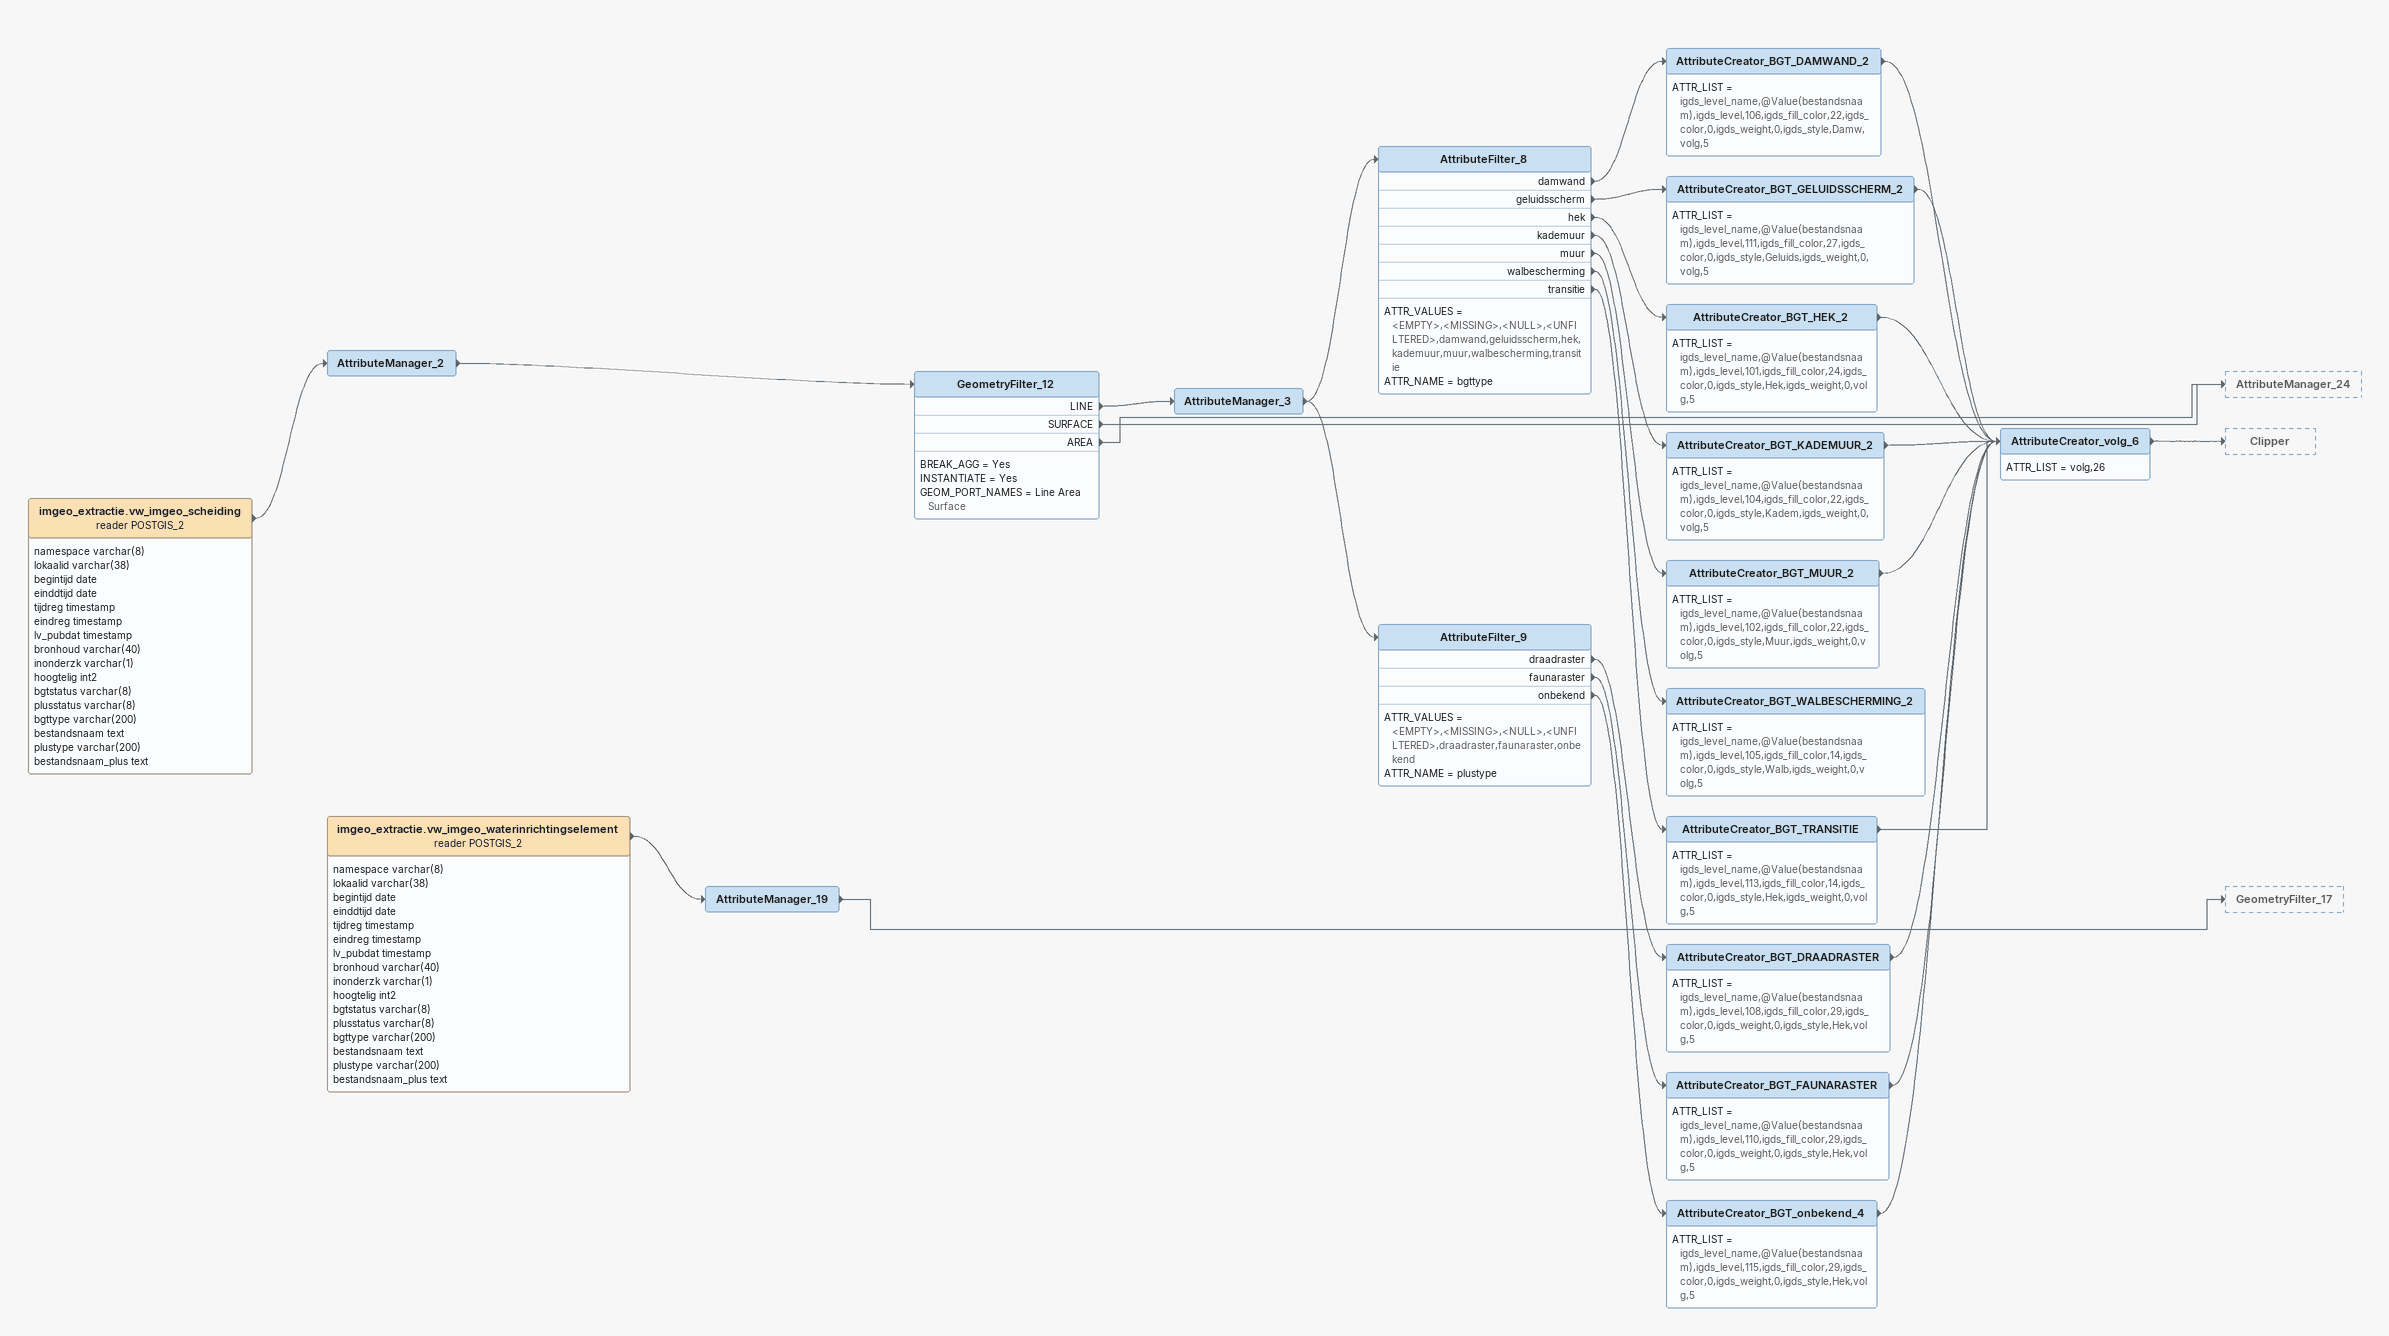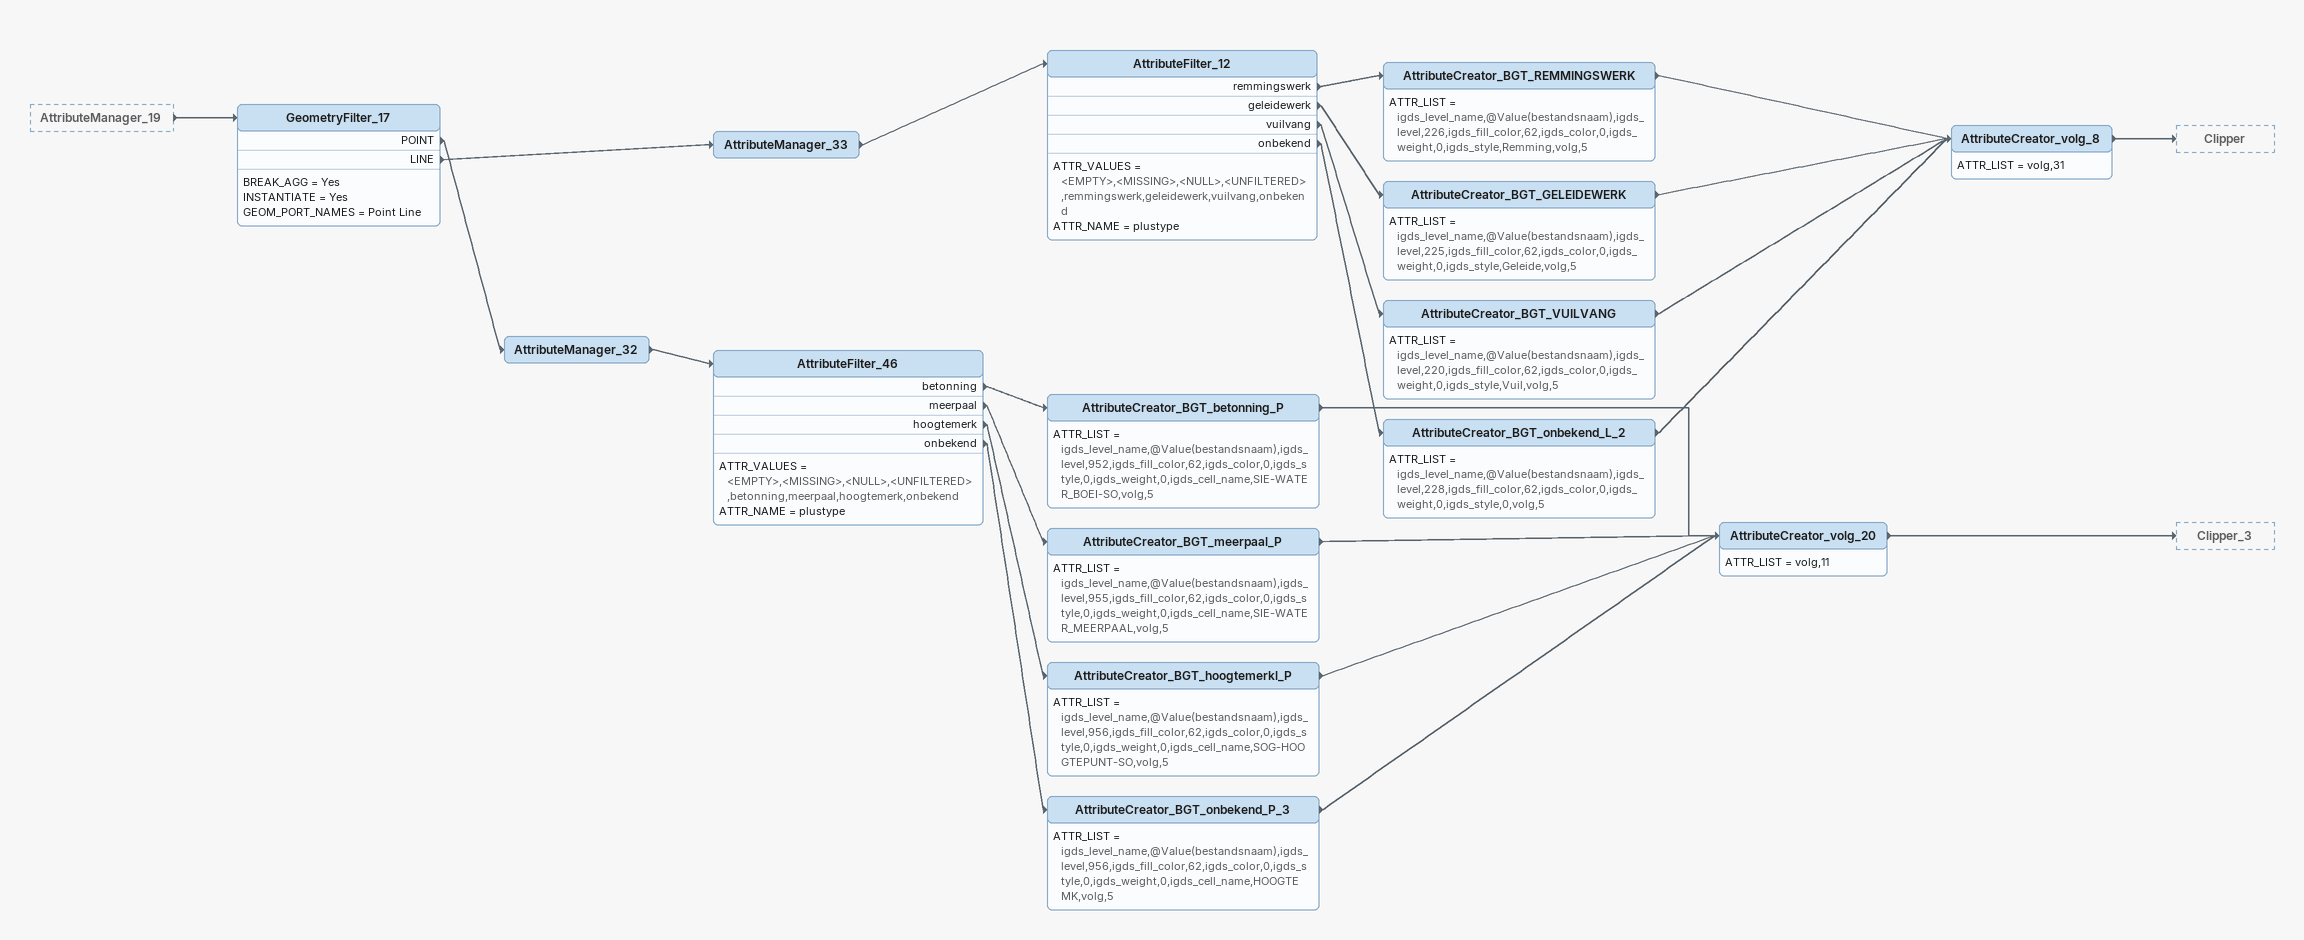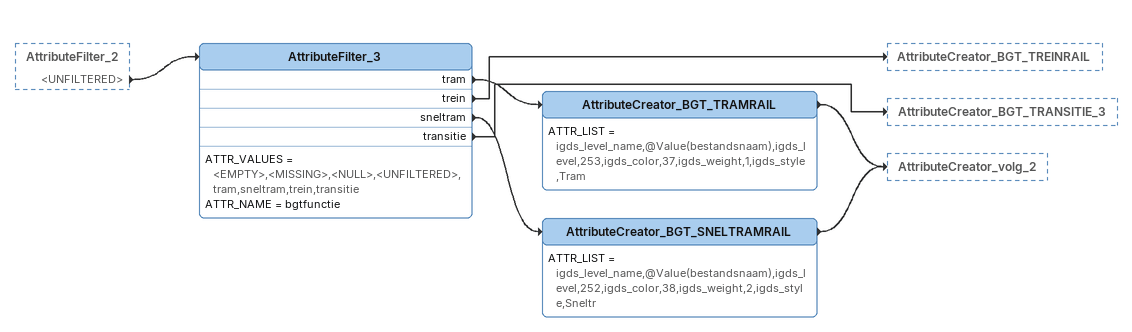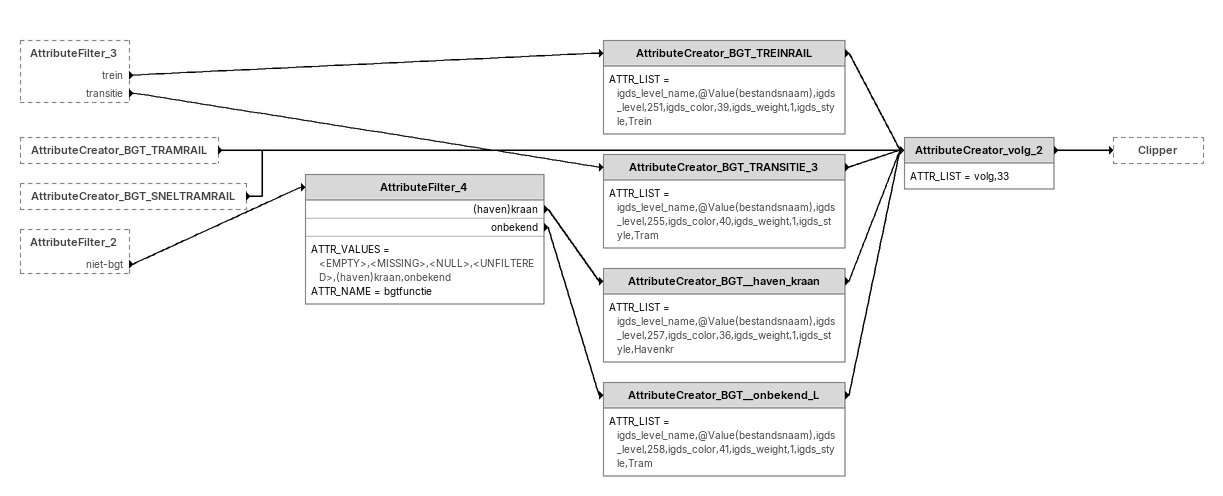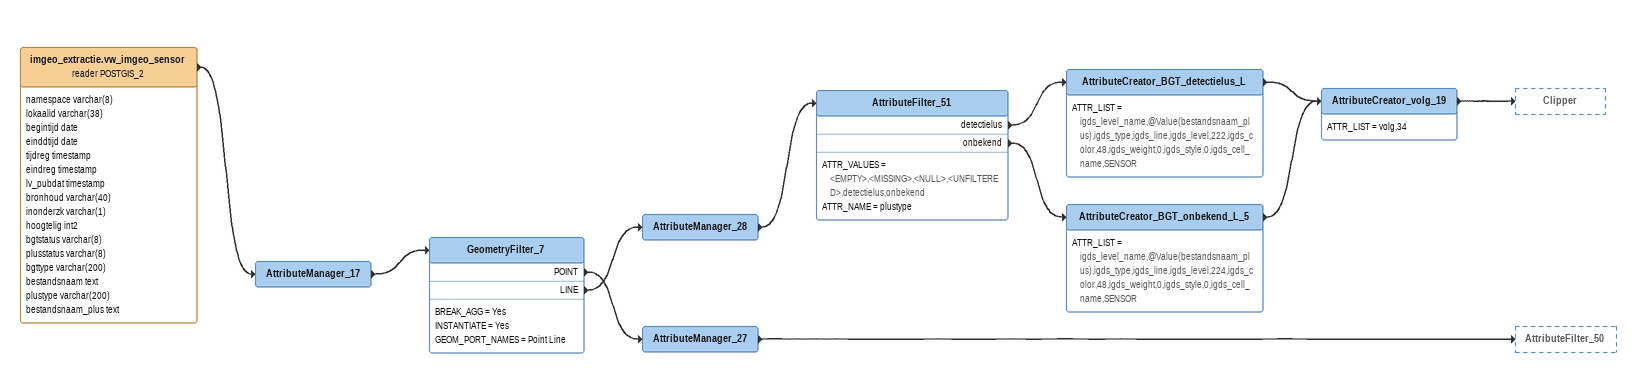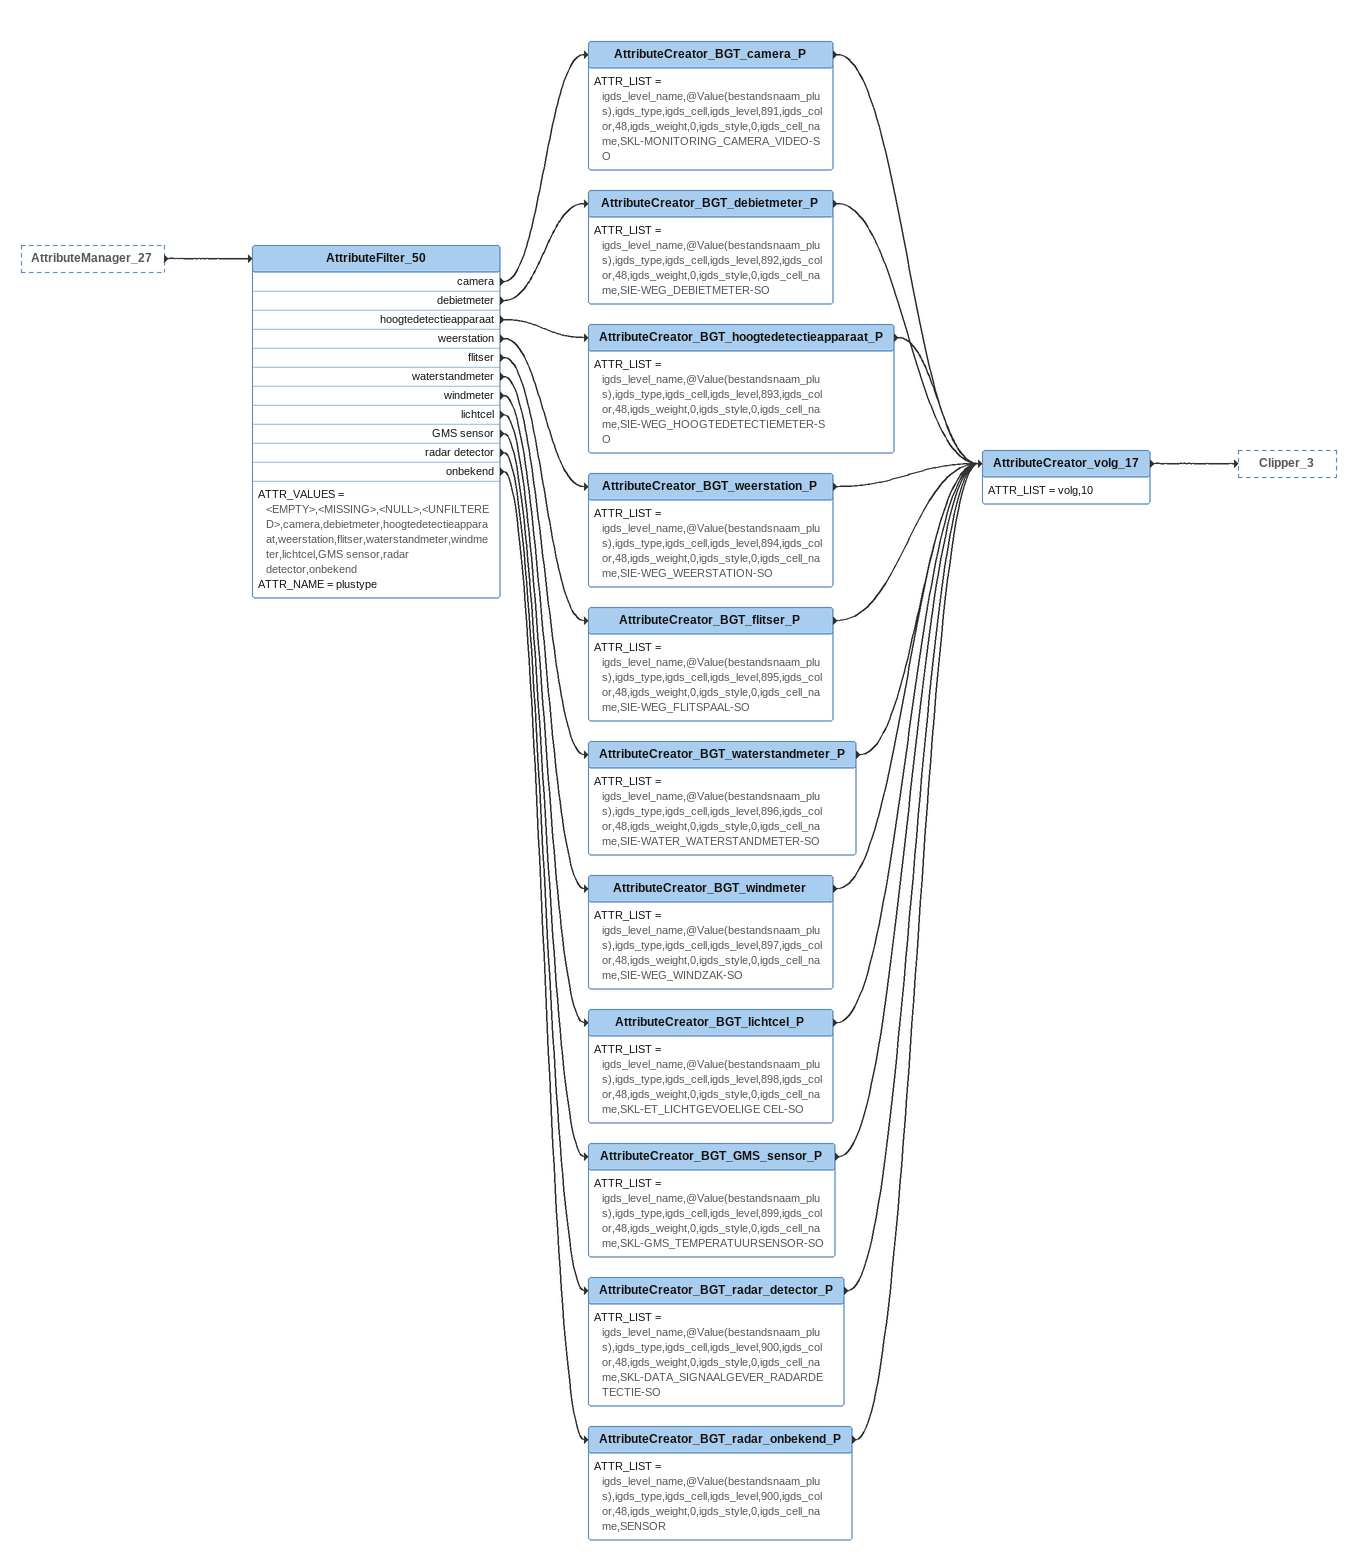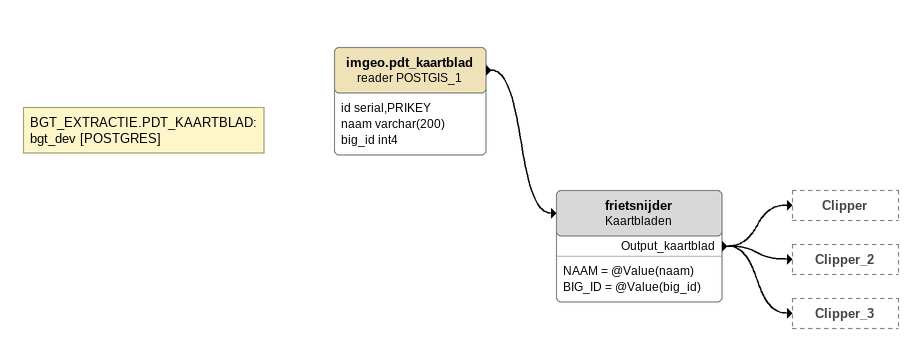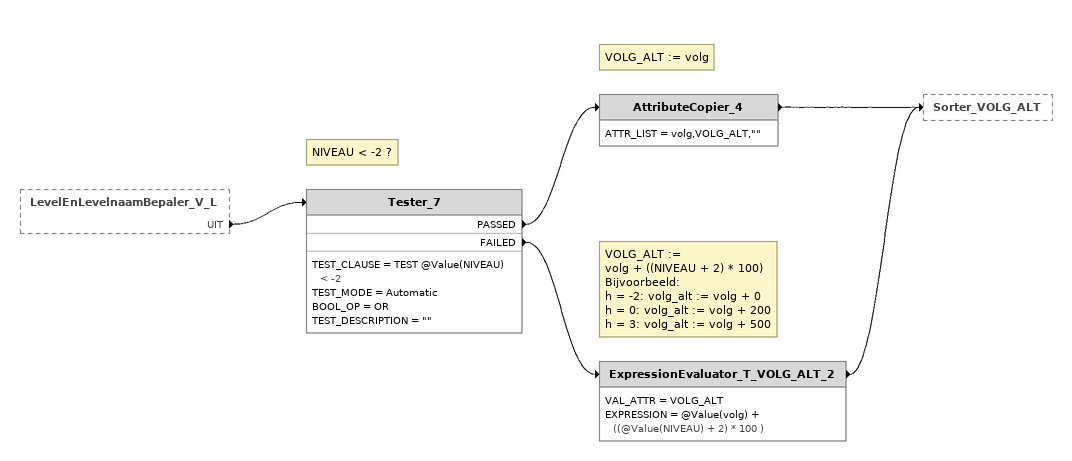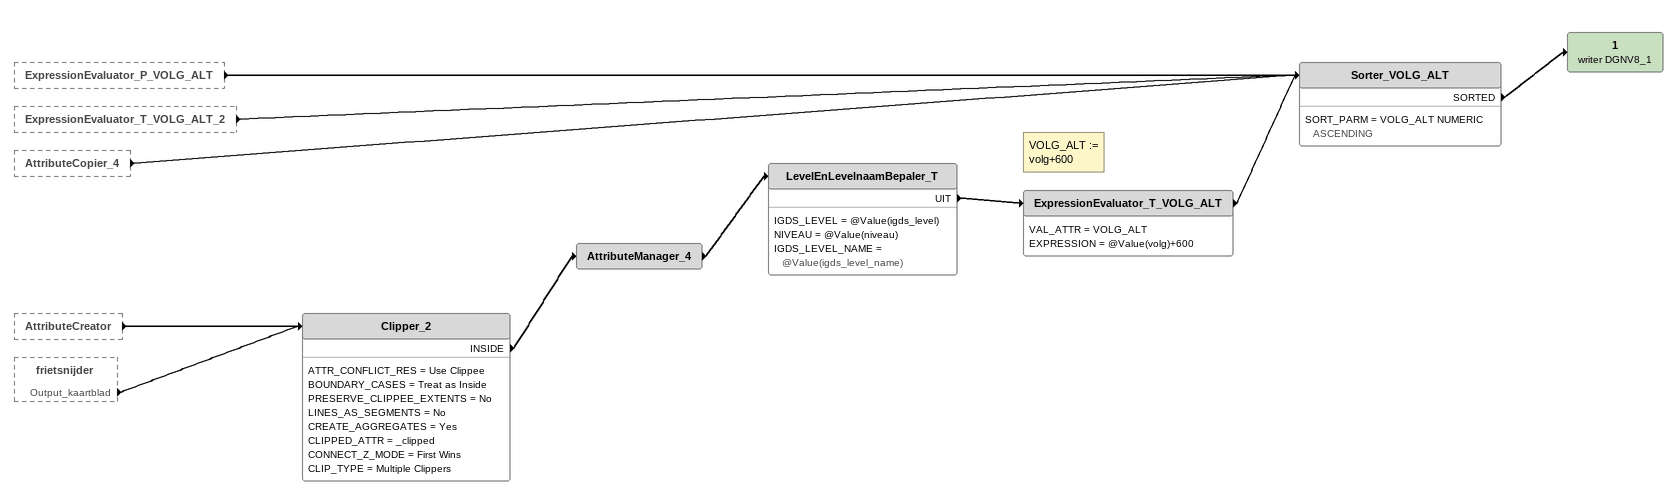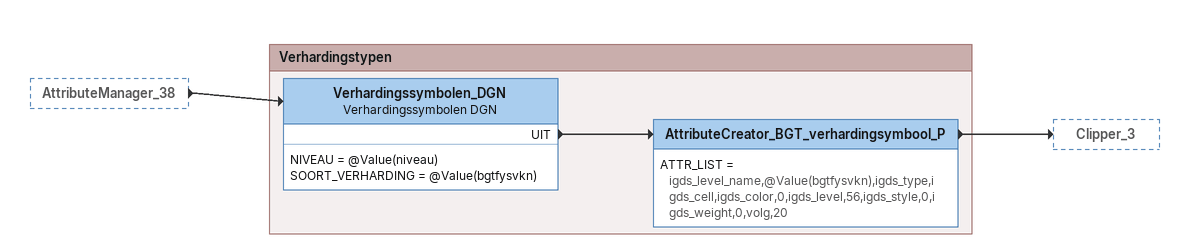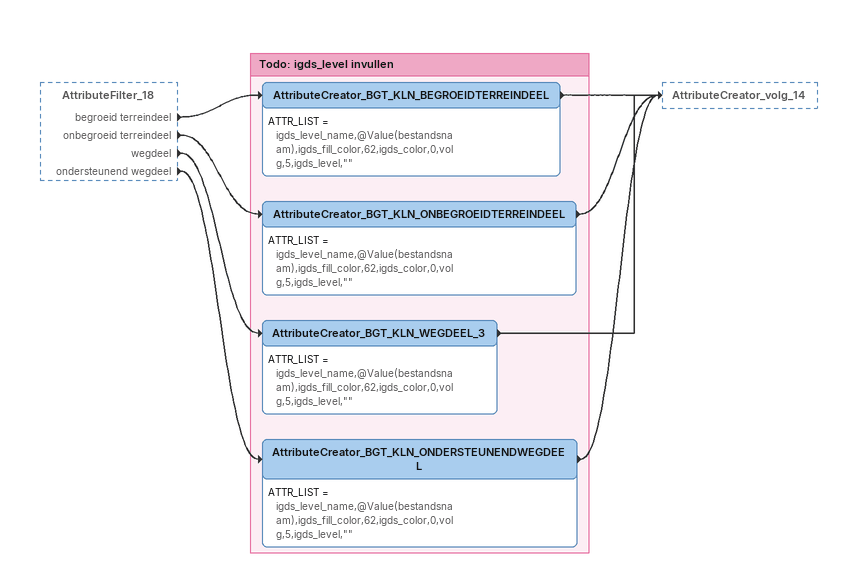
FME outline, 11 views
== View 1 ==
imgeo_extractie.vw_imgeo_scheiding (reader POSTGIS_2)
    attributes: namespace varchar(8), lokaalid varchar(38), begintijd date, einddtijd date, tijdreg timestamp, eindreg timestamp, lv_pubdat timestamp, bronhoud varchar(40), inonderzk varchar(1), hoogtelig int2, bgtstatus varchar(8), plusstatus varchar(8), bgttype varchar(200), bestandsnaam text, plustype varchar(200), bestandsnaam_plus text
    -> AttributeManager_2
AttributeManager_2
    -> GeometryFilter_12
GeometryFilter_12
    BREAK_AGG = Yes
    INSTANTIATE = Yes
    GEOM_PORT_NAMES = Line Area Surface
    LINE -> AttributeManager_3
    SURFACE -> AttributeManager_24
    AREA -> AttributeManager_24
AttributeManager_3
    -> AttributeFilter_8
    -> AttributeFilter_9
AttributeFilter_8
    ATTR_VALUES = <EMPTY>,<MISSING>,<NULL>,<UNFILTERED>,damwand,geluidsscherm,hek,kademuur,muur,walbescherming,transitie
    ATTR_NAME = bgttype
    damwand -> AttributeCreator_BGT_DAMWAND_2
    geluidsscherm -> AttributeCreator_BGT_GELUIDSSCHERM_2
    hek -> AttributeCreator_BGT_HEK_2
    kademuur -> AttributeCreator_BGT_KADEMUUR_2
    muur -> AttributeCreator_BGT_MUUR_2
    walbescherming -> AttributeCreator_BGT_WALBESCHERMING_2
    transitie -> AttributeCreator_BGT_TRANSITIE
AttributeCreator_BGT_DAMWAND_2
    ATTR_LIST = igds_level_name,@Value(bestandsnaam),igds_level,106,igds_fill_color,22,igds_color,0,igds_weight,0,igds_style,Damw,volg,5
    -> AttributeCreator_volg_6
AttributeCreator_BGT_GELUIDSSCHERM_2
    ATTR_LIST = igds_level_name,@Value(bestandsnaam),igds_level,111,igds_fill_color,27,igds_color,0,igds_style,Geluids,igds_weight,0,volg,5
    -> AttributeCreator_volg_6
AttributeCreator_BGT_HEK_2
    ATTR_LIST = igds_level_name,@Value(bestandsnaam),igds_level,101,igds_fill_color,24,igds_color,0,igds_style,Hek,igds_weight,0,volg,5
    -> AttributeCreator_volg_6
AttributeCreator_BGT_KADEMUUR_2
    ATTR_LIST = igds_level_name,@Value(bestandsnaam),igds_level,104,igds_fill_color,22,igds_color,0,igds_style,Kadem,igds_weight,0,volg,5
    -> AttributeCreator_volg_6
AttributeCreator_BGT_MUUR_2
    ATTR_LIST = igds_level_name,@Value(bestandsnaam),igds_level,102,igds_fill_color,22,igds_color,0,igds_style,Muur,igds_weight,0,volg,5
    -> AttributeCreator_volg_6
AttributeCreator_BGT_WALBESCHERMING_2
    ATTR_LIST = igds_level_name,@Value(bestandsnaam),igds_level,105,igds_fill_color,14,igds_color,0,igds_style,Walb,igds_weight,0,volg,5
AttributeCreator_BGT_TRANSITIE
    ATTR_LIST = igds_level_name,@Value(bestandsnaam),igds_level,113,igds_fill_color,14,igds_color,0,igds_style,Hek,igds_weight,0,volg,5
    -> AttributeCreator_volg_6
AttributeFilter_9
    ATTR_VALUES = <EMPTY>,<MISSING>,<NULL>,<UNFILTERED>,draadraster,faunaraster,onbekend
    ATTR_NAME = plustype
    draadraster -> AttributeCreator_BGT_DRAADRASTER
    faunaraster -> AttributeCreator_BGT_FAUNARASTER
    onbekend -> AttributeCreator_BGT_onbekend_4
AttributeCreator_BGT_DRAADRASTER
    ATTR_LIST = igds_level_name,@Value(bestandsnaam),igds_level,108,igds_fill_color,29,igds_color,0,igds_weight,0,igds_style,Hek,volg,5
    -> AttributeCreator_volg_6
AttributeCreator_BGT_FAUNARASTER
    ATTR_LIST = igds_level_name,@Value(bestandsnaam),igds_level,110,igds_fill_color,29,igds_color,0,igds_weight,0,igds_style,Hek,volg,5
    -> AttributeCreator_volg_6
AttributeCreator_BGT_onbekend_4
    ATTR_LIST = igds_level_name,@Value(bestandsnaam),igds_level,115,igds_fill_color,29,igds_color,0,igds_weight,0,igds_style,Hek,volg,5
    -> AttributeCreator_volg_6
AttributeCreator_volg_6
    ATTR_LIST = volg,26
    -> Clipper
imgeo_extractie.vw_imgeo_waterinrichtingselement (reader POSTGIS_2)
    attributes: namespace varchar(8), lokaalid varchar(38), begintijd date, einddtijd date, tijdreg timestamp, eindreg timestamp, lv_pubdat timestamp, bronhoud varchar(40), inonderzk varchar(1), hoogtelig int2, bgtstatus varchar(8), plusstatus varchar(8), bgttype varchar(200), bestandsnaam text, plustype varchar(200), bestandsnaam_plus text
    -> AttributeManager_19
AttributeManager_19
    -> GeometryFilter_17

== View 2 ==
AttributeManager_19 [outside]
    -> GeometryFilter_17
GeometryFilter_17
    BREAK_AGG = Yes
    INSTANTIATE = Yes
    GEOM_PORT_NAMES = Point Line
    POINT -> AttributeManager_32
    LINE -> AttributeManager_33
AttributeManager_33
    -> AttributeFilter_12
AttributeFilter_12
    ATTR_VALUES = <EMPTY>,<MISSING>,<NULL>,<UNFILTERED>,remmingswerk,geleidewerk,vuilvang,onbekend
    ATTR_NAME = plustype
    remmingswerk -> AttributeCreator_BGT_REMMINGSWERK
    geleidewerk -> AttributeCreator_BGT_GELEIDEWERK
    vuilvang -> AttributeCreator_BGT_VUILVANG
    onbekend -> AttributeCreator_BGT_onbekend_L_2
AttributeCreator_BGT_REMMINGSWERK
    ATTR_LIST = igds_level_name,@Value(bestandsnaam),igds_level,226,igds_fill_color,62,igds_color,0,igds_weight,0,igds_style,Remming,volg,5
    -> AttributeCreator_volg_8
AttributeCreator_BGT_GELEIDEWERK
    ATTR_LIST = igds_level_name,@Value(bestandsnaam),igds_level,225,igds_fill_color,62,igds_color,0,igds_weight,0,igds_style,Geleide,volg,5
    -> AttributeCreator_volg_8
AttributeCreator_BGT_VUILVANG
    ATTR_LIST = igds_level_name,@Value(bestandsnaam),igds_level,220,igds_fill_color,62,igds_color,0,igds_weight,0,igds_style,Vuil,volg,5
    -> AttributeCreator_volg_8
AttributeCreator_BGT_onbekend_L_2
    ATTR_LIST = igds_level_name,@Value(bestandsnaam),igds_level,228,igds_fill_color,62,igds_color,0,igds_weight,0,igds_style,0,volg,5
    -> AttributeCreator_volg_8
AttributeCreator_volg_8
    ATTR_LIST = volg,31
    -> Clipper
AttributeManager_32
    -> AttributeFilter_46
AttributeFilter_46
    ATTR_VALUES = <EMPTY>,<MISSING>,<NULL>,<UNFILTERED>,betonning,meerpaal,hoogtemerk,onbekend
    ATTR_NAME = plustype
    betonning -> AttributeCreator_BGT_betonning_P
    meerpaal -> AttributeCreator_BGT_meerpaal_P
    hoogtemerk -> AttributeCreator_BGT_hoogtemerkl_P
    onbekend -> AttributeCreator_BGT_onbekend_P_3
AttributeCreator_BGT_betonning_P
    ATTR_LIST = igds_level_name,@Value(bestandsnaam),igds_level,952,igds_fill_color,62,igds_color,0,igds_style,0,igds_weight,0,igds_cell_name,SIE-WATER_BOEI-SO,volg,5
    -> AttributeCreator_volg_20
AttributeCreator_BGT_meerpaal_P
    ATTR_LIST = igds_level_name,@Value(bestandsnaam),igds_level,955,igds_fill_color,62,igds_color,0,igds_style,0,igds_weight,0,igds_cell_name,SIE-WATER_MEERPAAL,volg,5
    -> AttributeCreator_volg_20
AttributeCreator_BGT_hoogtemerkl_P
    ATTR_LIST = igds_level_name,@Value(bestandsnaam),igds_level,956,igds_fill_color,62,igds_color,0,igds_style,0,igds_weight,0,igds_cell_name,SOG-HOOGTEPUNT-SO,volg,5
    -> AttributeCreator_volg_20
AttributeCreator_BGT_onbekend_P_3
    ATTR_LIST = igds_level_name,@Value(bestandsnaam),igds_level,956,igds_fill_color,62,igds_color,0,igds_style,0,igds_weight,0,igds_cell_name,HOOGTEMK,volg,5
    -> AttributeCreator_volg_20
AttributeCreator_volg_20
    ATTR_LIST = volg,11
    -> Clipper_3

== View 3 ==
AttributeFilter_2 [outside]
    <UNFILTERED> -> AttributeFilter_3
AttributeFilter_3
    ATTR_VALUES = <EMPTY>,<MISSING>,<NULL>,<UNFILTERED>,tram,sneltram,trein,transitie
    ATTR_NAME = bgtfunctie
    tram -> AttributeCreator_BGT_TRAMRAIL
    trein -> AttributeCreator_BGT_TREINRAIL
    sneltram -> AttributeCreator_BGT_SNELTRAMRAIL
    transitie -> AttributeCreator_BGT_TRANSITIE_3
AttributeCreator_BGT_TRAMRAIL
    ATTR_LIST = igds_level_name,@Value(bestandsnaam),igds_level,253,igds_color,37,igds_weight,1,igds_style,Tram
    -> AttributeCreator_volg_2
AttributeCreator_BGT_SNELTRAMRAIL
    ATTR_LIST = igds_level_name,@Value(bestandsnaam),igds_level,252,igds_color,38,igds_weight,2,igds_style,Sneltr
    -> AttributeCreator_volg_2

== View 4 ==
AttributeFilter_3 [outside]
    trein -> AttributeCreator_BGT_TREINRAIL
    transitie -> AttributeCreator_BGT_TRANSITIE_3
AttributeCreator_BGT_TRAMRAIL [outside]
    -> AttributeCreator_volg_2
AttributeCreator_BGT_SNELTRAMRAIL [outside]
    -> AttributeCreator_volg_2
AttributeFilter_2 [outside]
    niet-bgt -> AttributeFilter_4
AttributeCreator_BGT_TREINRAIL
    ATTR_LIST = igds_level_name,@Value(bestandsnaam),igds_level,251,igds_color,39,igds_weight,1,igds_style,Trein
    -> AttributeCreator_volg_2
AttributeCreator_BGT_TRANSITIE_3
    ATTR_LIST = igds_level_name,@Value(bestandsnaam),igds_level,255,igds_color,40,igds_weight,1,igds_style,Tram
    -> AttributeCreator_volg_2
AttributeFilter_4
    ATTR_VALUES = <EMPTY>,<MISSING>,<NULL>,<UNFILTERED>,(haven)kraan,onbekend
    ATTR_NAME = bgtfunctie
    (haven)kraan -> AttributeCreator_BGT__haven_kraan
    onbekend -> AttributeCreator_BGT__onbekend_L
AttributeCreator_BGT__haven_kraan
    ATTR_LIST = igds_level_name,@Value(bestandsnaam),igds_level,257,igds_color,36,igds_weight,1,igds_style,Havenkr
    -> AttributeCreator_volg_2
AttributeCreator_BGT__onbekend_L
    ATTR_LIST = igds_level_name,@Value(bestandsnaam),igds_level,258,igds_color,41,igds_weight,1,igds_style,Tram
    -> AttributeCreator_volg_2
AttributeCreator_volg_2
    ATTR_LIST = volg,33
    -> Clipper

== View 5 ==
imgeo_extractie.vw_imgeo_sensor (reader POSTGIS_2)
    attributes: namespace varchar(8), lokaalid varchar(38), begintijd date, einddtijd date, tijdreg timestamp, eindreg timestamp, lv_pubdat timestamp, bronhoud varchar(40), inonderzk varchar(1), hoogtelig int2, bgtstatus varchar(8), plusstatus varchar(8), bgttype varchar(200), bestandsnaam text, plustype varchar(200), bestandsnaam_plus text
    -> AttributeManager_17
AttributeManager_17
    -> GeometryFilter_7
GeometryFilter_7
    BREAK_AGG = Yes
    INSTANTIATE = Yes
    GEOM_PORT_NAMES = Point Line
    POINT -> AttributeManager_27
    LINE -> AttributeManager_28
AttributeManager_28
    -> AttributeFilter_51
AttributeFilter_51
    ATTR_VALUES = <EMPTY>,<MISSING>,<NULL>,<UNFILTERED>,detectielus,onbekend
    ATTR_NAME = plustype
    detectielus -> AttributeCreator_BGT_detectielus_L
    onbekend -> AttributeCreator_BGT_onbekend_L_5
AttributeCreator_BGT_detectielus_L
    ATTR_LIST = igds_level_name,@Value(bestandsnaam_plus),igds_type,igds_line,igds_level,222,igds_color,48,igds_weight,0,igds_style,0,igds_cell_name,SENSOR
    -> AttributeCreator_volg_19
AttributeCreator_BGT_onbekend_L_5
    ATTR_LIST = igds_level_name,@Value(bestandsnaam_plus),igds_type,igds_line,igds_level,224,igds_color,48,igds_weight,0,igds_style,0,igds_cell_name,SENSOR
    -> AttributeCreator_volg_19
AttributeCreator_volg_19
    ATTR_LIST = volg,34
    -> Clipper
AttributeManager_27
    -> AttributeFilter_50

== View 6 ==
AttributeManager_27 [outside]
    -> AttributeFilter_50
AttributeFilter_50
    ATTR_VALUES = <EMPTY>,<MISSING>,<NULL>,<UNFILTERED>,camera,debietmeter,hoogtedetectieapparaat,weerstation,flitser,waterstandmeter,windmeter,lichtcel,GMS sensor,radar detector,onbekend
    ATTR_NAME = plustype
    camera -> AttributeCreator_BGT_camera_P
    debietmeter -> AttributeCreator_BGT_debietmeter_P
    hoogtedetectieapparaat -> AttributeCreator_BGT_hoogtedetectieapparaat_P
    weerstation -> AttributeCreator_BGT_weerstation_P
    flitser -> AttributeCreator_BGT_flitser_P
    waterstandmeter -> AttributeCreator_BGT_waterstandmeter_P
    windmeter -> AttributeCreator_BGT_windmeter
    lichtcel -> AttributeCreator_BGT_lichtcel_P
    GMS sensor -> AttributeCreator_BGT_GMS_sensor_P
    radar detector -> AttributeCreator_BGT_radar_detector_P
    onbekend -> AttributeCreator_BGT_radar_onbekend_P
AttributeCreator_BGT_camera_P
    ATTR_LIST = igds_level_name,@Value(bestandsnaam_plus),igds_type,igds_cell,igds_level,891,igds_color,48,igds_weight,0,igds_style,0,igds_cell_name,SKL-MONITORING_CAMERA_VIDEO-SO
    -> AttributeCreator_volg_17
AttributeCreator_BGT_debietmeter_P
    ATTR_LIST = igds_level_name,@Value(bestandsnaam_plus),igds_type,igds_cell,igds_level,892,igds_color,48,igds_weight,0,igds_style,0,igds_cell_name,SIE-WEG_DEBIETMETER-SO
    -> AttributeCreator_volg_17
AttributeCreator_BGT_hoogtedetectieapparaat_P
    ATTR_LIST = igds_level_name,@Value(bestandsnaam_plus),igds_type,igds_cell,igds_level,893,igds_color,48,igds_weight,0,igds_style,0,igds_cell_name,SIE-WEG_HOOGTEDETECTIEMETER-SO
    -> AttributeCreator_volg_17
AttributeCreator_BGT_weerstation_P
    ATTR_LIST = igds_level_name,@Value(bestandsnaam_plus),igds_type,igds_cell,igds_level,894,igds_color,48,igds_weight,0,igds_style,0,igds_cell_name,SIE-WEG_WEERSTATION-SO
    -> AttributeCreator_volg_17
AttributeCreator_BGT_flitser_P
    ATTR_LIST = igds_level_name,@Value(bestandsnaam_plus),igds_type,igds_cell,igds_level,895,igds_color,48,igds_weight,0,igds_style,0,igds_cell_name,SIE-WEG_FLITSPAAL-SO
    -> AttributeCreator_volg_17
AttributeCreator_BGT_waterstandmeter_P
    ATTR_LIST = igds_level_name,@Value(bestandsnaam_plus),igds_type,igds_cell,igds_level,896,igds_color,48,igds_weight,0,igds_style,0,igds_cell_name,SIE-WATER_WATERSTANDMETER-SO
    -> AttributeCreator_volg_17
AttributeCreator_BGT_windmeter
    ATTR_LIST = igds_level_name,@Value(bestandsnaam_plus),igds_type,igds_cell,igds_level,897,igds_color,48,igds_weight,0,igds_style,0,igds_cell_name,SIE-WEG_WINDZAK-SO
    -> AttributeCreator_volg_17
AttributeCreator_BGT_lichtcel_P
    ATTR_LIST = igds_level_name,@Value(bestandsnaam_plus),igds_type,igds_cell,igds_level,898,igds_color,48,igds_weight,0,igds_style,0,igds_cell_name,SKL-ET_LICHTGEVOELIGE CEL-SO
    -> AttributeCreator_volg_17
AttributeCreator_BGT_GMS_sensor_P
    ATTR_LIST = igds_level_name,@Value(bestandsnaam_plus),igds_type,igds_cell,igds_level,899,igds_color,48,igds_weight,0,igds_style,0,igds_cell_name,SKL-GMS_TEMPERATUURSENSOR-SO
    -> AttributeCreator_volg_17
AttributeCreator_BGT_radar_detector_P
    ATTR_LIST = igds_level_name,@Value(bestandsnaam_plus),igds_type,igds_cell,igds_level,900,igds_color,48,igds_weight,0,igds_style,0,igds_cell_name,SKL-DATA_SIGNAALGEVER_RADARDETECTIE-SO
    -> AttributeCreator_volg_17
AttributeCreator_BGT_radar_onbekend_P
    ATTR_LIST = igds_level_name,@Value(bestandsnaam_plus),igds_type,igds_cell,igds_level,900,igds_color,48,igds_weight,0,igds_style,0,igds_cell_name,SENSOR
    -> AttributeCreator_volg_17
AttributeCreator_volg_17
    ATTR_LIST = volg,10
    -> Clipper_3

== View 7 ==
Note: BGT_EXTRACTIE.PDT_KAARTBLAD: bgt_dev [POSTGRES]
imgeo.pdt_kaartblad (reader POSTGIS_1)
    attributes: id serial,PRIKEY, naam varchar(200), big_id int4
    -> frietsnijder
frietsnijder: Kaartbladen
    NAAM = @Value(naam)
    BIG_ID = @Value(big_id)
    Output_kaartblad -> Clipper
    Output_kaartblad -> Clipper_2
    Output_kaartblad -> Clipper_3

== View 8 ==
LevelEnLevelnaamBepaler_V_L [outside]
    UIT -> Tester_7
Note: NIVEAU < -2 ?
Tester_7
    TEST_CLAUSE = TEST @Value(NIVEAU) < -2
    TEST_MODE = Automatic
    BOOL_OP = OR
    TEST_DESCRIPTION = ""
    PASSED -> AttributeCopier_4
    FAILED -> ExpressionEvaluator_T_VOLG_ALT_2
Note: VOLG_ALT := volg
AttributeCopier_4
    ATTR_LIST = volg,VOLG_ALT,""
    -> Sorter_VOLG_ALT
Note: VOLG_ALT := / volg + ((NIVEAU + 2) * 100) / Bijvoorbeeld: / h = -2: volg_alt := volg + 0 / h = 0: volg_alt := volg + 200 / h = 3: volg_alt := volg + 500
ExpressionEvaluator_T_VOLG_ALT_2
    VAL_ATTR = VOLG_ALT
    EXPRESSION = @Value(volg) + ((@Value(NIVEAU) + 2) * 100 )
    -> Sorter_VOLG_ALT

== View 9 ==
ExpressionEvaluator_P_VOLG_ALT [outside]
    -> Sorter_VOLG_ALT
ExpressionEvaluator_T_VOLG_ALT_2 [outside]
    -> Sorter_VOLG_ALT
AttributeCopier_4 [outside]
    -> Sorter_VOLG_ALT
AttributeCreator [outside]
    -> Clipper_2
frietsnijder [outside]
    Output_kaartblad -> Clipper_2
Clipper_2
    ATTR_CONFLICT_RES = Use Clippee
    BOUNDARY_CASES = Treat as Inside
    PRESERVE_CLIPPEE_EXTENTS = No
    LINES_AS_SEGMENTS = No
    CREATE_AGGREGATES = Yes
    CLIPPED_ATTR = _clipped
    CONNECT_Z_MODE = First Wins
    CLIP_TYPE = Multiple Clippers
    INSIDE -> AttributeManager_4
AttributeManager_4
    -> LevelEnLevelnaamBepaler_T
LevelEnLevelnaamBepaler_T
    IGDS_LEVEL = @Value(igds_level)
    NIVEAU = @Value(niveau)
    IGDS_LEVEL_NAME = @Value(igds_level_name)
    UIT -> ExpressionEvaluator_T_VOLG_ALT
Note: VOLG_ALT := / volg+600
ExpressionEvaluator_T_VOLG_ALT
    VAL_ATTR = VOLG_ALT
    EXPRESSION = @Value(volg)+600
    -> Sorter_VOLG_ALT
Sorter_VOLG_ALT
    SORT_PARM = VOLG_ALT NUMERIC ASCENDING
    SORTED -> 1 (writer DGNV8_1)
1 (writer DGNV8_1)

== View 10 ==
AttributeManager_38 [outside]
    -> Verhardingssymbolen_DGN

Bookmark: Verhardingstypen
Verhardingssymbolen_DGN: Verhardingssymbolen DGN
    NIVEAU = @Value(niveau)
    SOORT_VERHARDING = @Value(bgtfysvkn)
    UIT -> AttributeCreator_BGT_verhardingsymbool_P
AttributeCreator_BGT_verhardingsymbool_P
    ATTR_LIST = igds_level_name,@Value(bgtfysvkn),igds_type,igds_cell,igds_color,0,igds_level,56,igds_style,0,igds_weight,0,volg,20
    -> Clipper_3

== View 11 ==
AttributeFilter_18 [outside]
    begroeid terreindeel -> AttributeCreator_BGT_KLN_BEGROEIDTERREINDEEL
    onbegroeid terreindeel -> AttributeCreator_BGT_KLN_ONBEGROEIDTERREINDEEL
    wegdeel -> AttributeCreator_BGT_KLN_WEGDEEL_3
    ondersteunend wegdeel -> AttributeCreator_BGT_KLN_ONDERSTEUNENDWEGDEEL

Bookmark: Todo: igds_level invullen
AttributeCreator_BGT_KLN_BEGROEIDTERREINDEEL
    ATTR_LIST = igds_level_name,@Value(bestandsnaam),igds_fill_color,62,igds_color,0,volg,5,igds_level,""
    -> AttributeCreator_volg_14
AttributeCreator_BGT_KLN_ONBEGROEIDTERREINDEEL
    ATTR_LIST = igds_level_name,@Value(bestandsnaam),igds_fill_color,62,igds_color,0,volg,5,igds_level,""
    -> AttributeCreator_volg_14
AttributeCreator_BGT_KLN_WEGDEEL_3
    ATTR_LIST = igds_level_name,@Value(bestandsnaam),igds_fill_color,62,igds_color,0,volg,5,igds_level,""
    -> AttributeCreator_volg_14
AttributeCreator_BGT_KLN_ONDERSTEUNENDWEGDEEL
    ATTR_LIST = igds_level_name,@Value(bestandsnaam),igds_fill_color,62,igds_color,0,volg,5,igds_level,""
    -> AttributeCreator_volg_14
